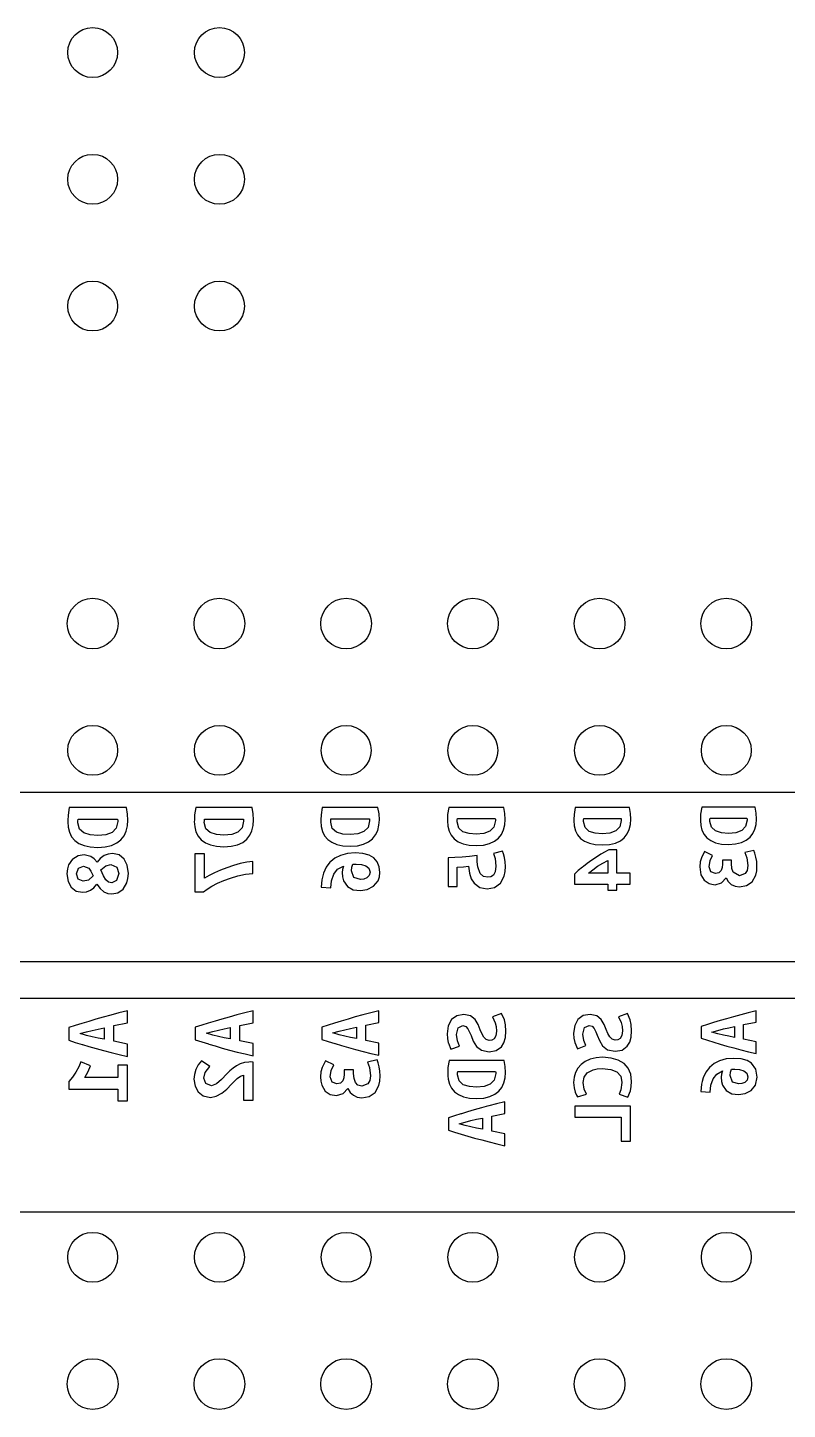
# Model space of a CAD drawing. Extents: x 49 to 111, y -108.5 to -46.5.
# Drawn here: x 66.01 to 81.23, y -74.17 to -46.48 of the extents above; entities that cross this region are included whole.
import ezdxf

# ---------------------------------------------------------------- set-up
doc = ezdxf.new("R2010")
doc.units = 0
doc.layers.add('BLACK', color=7, linetype='CONTINUOUS')

msp = doc.modelspace()

# ---------------------------------------------------------------- linework, layer by layer
at = {"layer": 'BLACK', "linetype": 'CONTINUOUS'}
for p, q in [((56.392122, -61.799056), (93.467878, -61.799056)), ((66.816021, -62.258353), (66.811417, -62.364237)), ((66.838845, -62.108094), (66.816021, -62.258353)), ((67.987656, -62.108094), (66.838845, -62.108094)), ((68.009529, -62.23648), (67.987656, -62.108094)), ((68.016186, -62.359159), (68.009529, -62.23648)), ((69.352711, -62.254823), (69.348175, -62.359159)), ((69.375217, -62.106661), (69.352711, -62.254823)), ((70.507998, -62.106661), (69.375217, -62.106661)), ((70.529566, -62.233255), (70.507998, -62.106661)), ((70.53613, -62.354222), (70.529566, -62.233255)), ((71.888947, -62.25139), (71.884476, -62.354222)), ((71.911143, -62.105267), (71.888947, -62.25139)), ((73.028335, -62.105267), (71.911143, -62.105267)), ((73.049606, -62.230119), (73.028335, -62.105267)), ((73.05608, -62.349422), (73.049606, -62.230119)), ((74.424746, -62.248051), (74.420338, -62.349422)), ((74.44664, -62.103912), (74.424746, -62.248051)), ((75.548667, -62.103912), (74.44664, -62.103912)), ((75.569649, -62.227068), (75.548667, -62.103912)), ((75.576035, -62.344752), (75.569649, -62.227068)), ((76.960125, -62.244801), (76.95578, -62.344752)), ((76.981727, -62.102592), (76.960125, -62.244801)), ((78.068994, -62.102592), (76.981727, -62.102592)), ((78.089695, -62.2241), (78.068994, -62.102592)), ((78.095996, -62.340207), (78.089695, -62.2241)), ((79.495103, -62.241637), (79.490817, -62.340207)), ((79.516419, -62.101307), (79.495103, -62.241637)), ((80.589317, -62.101307), (79.516419, -62.101307)), ((80.609745, -62.221209), (80.589317, -62.101307)), ((80.615962, -62.335782), (80.609745, -62.221209)), ((66.811417, -62.364237), (66.810315, -62.389591)), ((66.810315, -62.389591), (66.818874, -62.50062)), ((66.818874, -62.50062), (66.844551, -62.601664)), ((67.013829, -62.410513), (67.01478, -62.376277)), ((67.047115, -62.537947), (67.013829, -62.410513)), ((67.01478, -62.376277), (67.019536, -62.342041)), ((67.019536, -62.342041), (67.810769, -62.342041)), ((67.135558, -62.615929), (67.047115, -62.537947)), ((67.782239, -62.517976), (67.698551, -62.605468)), ((67.812671, -62.383885), (67.782239, -62.517976)), ((67.810769, -62.342041), (67.812671, -62.362963)), ((67.812671, -62.362963), (67.812671, -62.383885)), ((67.939868, -62.671801), (67.982901, -62.57884)), ((67.982901, -62.57884), (68.007865, -62.473992)), ((68.007865, -62.473992), (68.016186, -62.359159)), ((69.348175, -62.359159), (69.347085, -62.38423)), ((69.347085, -62.38423), (69.355525, -62.49371)), ((69.355525, -62.49371), (69.380843, -62.593344)), ((69.54776, -62.40486), (69.548698, -62.371102)), ((69.58058, -62.530516), (69.54776, -62.40486)), ((69.548698, -62.371102), (69.553386, -62.337343)), ((69.553386, -62.337343), (70.33358, -62.337343)), ((69.66779, -62.60741), (69.58058, -62.530516)), ((70.305448, -62.510824), (70.222927, -62.597095)), ((70.335455, -62.378604), (70.305448, -62.510824)), ((70.33358, -62.337343), (70.335455, -62.357973)), ((70.335455, -62.357973), (70.335455, -62.378604)), ((70.460877, -62.662502), (70.503309, -62.570839)), ((70.503309, -62.570839), (70.527925, -62.467454)), ((70.527925, -62.467454), (70.53613, -62.354222)), ((71.884476, -62.354222), (71.883398, -62.379016)), ((71.883398, -62.379016), (71.891721, -62.48699)), ((71.891721, -62.48699), (71.916692, -62.585253)), ((71.916692, -62.585253), (71.959465, -62.671493)), ((72.081311, -62.399363), (72.082236, -62.366069)), ((72.11368, -62.52329), (72.081311, -62.399363)), ((72.082236, -62.366069), (72.08686, -62.332775)), ((72.08686, -62.332775), (72.856317, -62.332775)), ((72.199689, -62.599126), (72.11368, -62.52329)), ((72.828572, -62.503868), (72.747187, -62.588952)), ((72.858166, -62.373467), (72.828572, -62.503868)), ((72.856317, -62.332775), (72.858166, -62.353121)), ((72.858166, -62.353121), (72.858166, -62.373467)), ((72.981862, -62.653459), (73.023711, -62.563057)), ((73.023711, -62.563057), (73.047987, -62.461095)), ((73.047987, -62.461095), (73.05608, -62.349422)), ((74.420338, -62.349422), (74.419272, -62.373945)), ((74.419272, -62.373945), (74.427482, -62.480453)), ((74.427482, -62.480453), (74.452114, -62.577382)), ((74.452114, -62.577382), (74.494306, -62.662451)), ((74.614499, -62.394015), (74.615411, -62.361173)), ((74.646428, -62.516259), (74.614499, -62.394015)), ((74.615411, -62.361173), (74.619972, -62.328331)), ((74.619972, -62.328331), (75.378984, -62.328331)), ((74.73127, -62.591066), (74.646428, -62.516259)), ((75.271336, -62.581031), (75.150003, -62.626644)), ((75.351616, -62.497102), (75.271336, -62.581031)), ((75.380808, -62.368471), (75.351616, -62.497102)), ((75.378984, -62.328331), (75.380808, -62.348401)), ((75.380808, -62.348401), (75.380808, -62.368471)), ((75.502825, -62.644662), (75.544105, -62.555487)), ((75.544105, -62.555487), (75.568053, -62.454909)), ((75.568053, -62.454909), (75.576035, -62.344752)), ((76.95578, -62.344752), (76.954725, -62.369008)), ((76.954725, -62.369008), (76.962826, -62.47409)), ((76.962826, -62.47409), (76.987127, -62.569721)), ((76.987127, -62.569721), (77.028755, -62.653651)), ((77.147337, -62.38881), (77.148237, -62.356408)), ((77.178839, -62.509417), (77.147337, -62.38881)), ((77.148237, -62.356408), (77.152737, -62.324006)), ((77.152737, -62.324006), (77.901584, -62.324006)), ((77.262544, -62.583222), (77.178839, -62.509417)), ((77.383152, -62.621024), (77.262544, -62.583222)), ((77.795377, -62.573321), (77.67567, -62.618324)), ((77.874582, -62.490516), (77.795377, -62.573321)), ((77.903384, -62.363608), (77.874582, -62.490516)), ((77.901584, -62.324006), (77.903384, -62.343807)), ((77.903384, -62.343807), (77.903384, -62.363608)), ((78.023766, -62.6361), (78.064494, -62.54812)), ((78.064494, -62.54812), (78.08812, -62.448888)), ((78.08812, -62.448888), (78.095996, -62.340207)), ((79.490817, -62.340207), (79.489774, -62.364203)), ((79.489774, -62.364203), (79.497767, -62.467896)), ((79.497767, -62.467896), (79.521748, -62.562263)), ((79.521748, -62.562263), (79.562825, -62.645084)), ((79.67984, -62.383742), (79.680728, -62.351769)), ((79.710926, -62.502756), (79.67984, -62.383742)), ((79.680728, -62.351769), (79.685169, -62.319795)), ((79.685169, -62.319795), (80.424119, -62.319795)), ((79.793525, -62.575585), (79.710926, -62.502756)), ((79.912538, -62.612888), (79.793525, -62.575585)), ((80.319316, -62.565815), (80.201191, -62.610223)), ((80.397474, -62.484105), (80.319316, -62.565815)), ((80.425895, -62.358874), (80.397474, -62.484105)), ((80.424119, -62.319795), (80.425895, -62.339334)), ((80.425895, -62.339334), (80.425895, -62.358874)), ((80.544687, -62.627765), (80.584876, -62.540947)), ((80.584876, -62.540947), (80.60819, -62.443027)), ((80.60819, -62.443027), (80.615962, -62.335782)), ((66.844551, -62.601664), (66.888535, -62.690345)), ((66.888535, -62.690345), (66.952014, -62.764286)), ((66.952014, -62.764286), (67.035227, -62.823486)), ((67.035227, -62.823486), (67.138411, -62.867945)), ((67.262992, -62.655872), (67.135558, -62.615929)), ((67.411348, -62.667284), (67.262992, -62.655872)), ((67.572068, -62.653019), (67.411348, -62.667284)), ((67.698551, -62.605468), (67.572068, -62.653019)), ((67.689992, -62.864141), (67.794365, -62.815402)), ((67.794365, -62.815402), (67.87734, -62.750972)), ((67.87734, -62.750972), (67.939868, -62.671801)), ((69.380843, -62.593344), (69.424214, -62.680788)), ((69.424214, -62.680788), (69.486807, -62.753697)), ((69.486807, -62.753697), (69.568859, -62.81207)), ((69.568859, -62.81207), (69.670603, -62.855909)), ((69.793446, -62.646795), (69.66779, -62.60741)), ((69.670603, -62.855909), (69.79368, -62.883338)), ((69.939732, -62.658048), (69.793446, -62.646795)), ((70.098209, -62.643982), (69.939732, -62.658048)), ((70.089066, -62.8824), (70.214488, -62.852158)), ((70.222927, -62.597095), (70.098209, -62.643982)), ((70.214488, -62.852158), (70.317404, -62.8041)), ((70.317404, -62.8041), (70.399221, -62.740568)), ((70.399221, -62.740568), (70.460877, -62.662502)), ((71.959465, -62.671493), (72.021197, -62.743399)), ((72.021197, -62.743399), (72.10212, -62.800969)), ((72.10212, -62.800969), (72.202463, -62.844205)), ((72.323616, -62.637968), (72.199689, -62.599126)), ((72.202463, -62.844205), (72.323847, -62.871256)), ((72.467889, -62.649066), (72.323616, -62.637968)), ((72.624185, -62.635194), (72.467889, -62.649066)), ((72.615168, -62.870331), (72.738864, -62.840506)), ((72.747187, -62.588952), (72.624185, -62.635194)), ((72.738864, -62.840506), (72.840364, -62.793108)), ((72.840364, -62.793108), (72.921055, -62.730451)), ((72.921055, -62.730451), (72.981862, -62.653459)), ((74.494306, -62.662451), (74.555201, -62.73338)), ((74.555201, -62.73338), (74.635025, -62.790169)), ((74.635025, -62.790169), (74.734006, -62.832818)), ((74.853514, -62.629381), (74.73127, -62.591066)), ((74.734006, -62.832818), (74.853742, -62.859502)), ((74.995829, -62.640328), (74.853514, -62.629381)), ((74.853742, -62.859502), (74.995829, -62.868397)), ((75.150003, -62.626644), (74.995829, -62.640328)), ((74.995829, -62.868397), (75.141109, -62.85859)), ((75.141109, -62.85859), (75.263125, -62.829169)), ((75.263125, -62.829169), (75.363247, -62.782415)), ((75.363247, -62.782415), (75.442843, -62.720609)), ((75.442843, -62.720609), (75.502825, -62.644662)), ((77.028755, -62.653651), (77.088833, -62.72363)), ((77.088833, -62.72363), (77.167588, -62.779659)), ((77.167588, -62.779659), (77.265244, -62.821737)), ((77.265244, -62.821737), (77.383377, -62.848063)), ((77.52356, -62.631825), (77.383152, -62.621024)), ((77.383377, -62.848063), (77.52356, -62.856839)), ((77.67567, -62.618324), (77.52356, -62.631825)), ((77.52356, -62.856839), (77.666894, -62.847163)), ((77.666894, -62.847163), (77.787277, -62.818136)), ((77.787277, -62.818136), (77.886058, -62.772008)), ((77.886058, -62.772008), (77.964588, -62.71103)), ((77.964588, -62.71103), (78.023766, -62.6361)), ((79.562825, -62.645084), (79.62211, -62.714138)), ((79.62211, -62.714138), (79.699824, -62.769426)), ((79.699824, -62.769426), (79.796189, -62.810948)), ((79.796189, -62.810948), (79.91276, -62.836926)), ((80.051091, -62.623546), (79.912538, -62.612888)), ((79.91276, -62.836926), (80.051091, -62.845586)), ((80.201191, -62.610223), (80.051091, -62.623546)), ((80.051091, -62.845586), (80.192531, -62.836038)), ((80.192531, -62.836038), (80.311323, -62.807395)), ((80.311323, -62.807395), (80.408798, -62.761877)), ((80.408798, -62.761877), (80.48629, -62.701704)), ((80.48629, -62.701704), (80.544687, -62.627765)), ((66.914448, -63.137889), (66.909219, -63.140883)), ((67.020487, -63.077166), (66.914448, -63.137889)), ((67.139362, -63.057195), (67.020487, -63.077166)), ((67.138411, -62.867945), (67.26323, -62.895762)), ((67.276306, -63.087627), (67.139362, -63.057195)), ((67.26323, -62.895762), (67.411348, -62.905034)), ((67.339072, -63.131373), (67.276306, -63.087627)), ((67.398034, -63.201747), (67.339072, -63.131373)), ((67.463416, -63.12424), (67.398034, -63.201747)), ((67.411348, -62.905034), (67.562796, -62.894811)), ((67.537832, -63.070509), (67.463416, -63.12424)), ((67.61938, -63.039126), (67.537832, -63.070509)), ((67.562796, -62.894811), (67.689992, -62.864141)), ((67.706159, -63.028664), (67.61938, -63.039126)), ((67.840251, -63.057195), (67.706159, -63.028664)), ((67.941057, -63.13803), (67.840251, -63.057195)), ((68.003823, -63.263562), (67.941057, -63.13803)), ((69.551511, -63.035016), (69.360213, -63.035016)), ((69.360213, -63.035016), (69.360213, -63.426183)), ((69.551511, -63.522637), (69.551511, -63.035016)), ((69.79368, -62.883338), (69.939732, -62.892481)), ((69.939732, -62.892481), (70.089066, -62.8824)), ((72.161771, -63.123734), (72.080742, -63.19068)), ((72.279224, -63.064314), (72.161771, -63.123734)), ((72.416561, -63.027552), (72.279224, -63.064314)), ((72.323847, -62.871256), (72.467889, -62.880273)), ((72.573319, -63.015298), (72.416561, -63.027552)), ((72.467889, -62.880273), (72.615168, -62.870331)), ((72.727355, -63.026499), (72.573319, -63.015298)), ((72.85159, -63.060101), (72.727355, -63.026499)), ((72.946025, -63.116104), (72.85159, -63.060101)), ((73.012304, -63.193482), (72.946025, -63.116104)), ((74.571394, -63.107869), (74.432044, -63.114711)), ((74.432044, -63.114711), (74.432044, -63.409275)), ((74.715761, -63.09829), (74.571394, -63.107869)), ((74.864233, -63.085518), (74.715761, -63.09829)), ((75.015899, -63.069097), (74.864233, -63.085518)), ((75.019776, -63.194535), (75.015899, -63.069097)), ((75.526772, -62.981519), (75.340668, -63.027133)), ((75.340668, -63.027133), (75.377159, -63.129307)), ((75.377159, -63.129307), (75.39358, -63.284394)), ((75.546842, -63.033518), (75.526772, -62.981519)), ((75.566, -63.109237), (75.546842, -63.033518)), ((75.579684, -63.196815), (75.566, -63.109237)), ((77.407228, -63.098954), (77.314747, -63.161058)), ((77.497459, -63.04225), (77.407228, -63.098954)), ((77.581839, -62.993197), (77.497459, -63.04225)), ((77.631826, -62.967078), (77.581839, -62.993197)), ((77.656769, -62.954045), (77.631826, -62.967078)), ((77.818779, -62.954045), (77.656769, -62.954045)), ((77.818779, -63.418474), (77.818779, -62.954045)), ((79.510202, -63.112922), (79.485555, -63.197076)), ((79.575037, -62.985915), (79.510202, -63.112922)), ((79.734906, -63.064074), (79.575037, -62.985915)), ((79.684281, -63.169765), (79.734906, -63.064074)), ((80.564448, -62.966376), (80.381487, -63.009008)), ((80.381487, -63.009008), (80.41879, -63.114699)), ((80.41879, -63.114699), (80.43833, -63.270127)), ((80.583988, -63.021442), (80.564448, -62.966376)), ((80.603528, -63.098712), (80.583988, -63.021442)), ((80.618626, -63.185752), (80.603528, -63.098712)), ((66.803182, -63.33774), (66.795099, -63.435694)), ((66.827433, -63.256905), (66.803182, -63.33774)), ((66.909219, -63.140883), (66.827433, -63.256905)), ((66.989103, -63.431889), (67.02334, -63.324426)), ((67.02334, -63.324426), (67.124146, -63.277827)), ((67.124146, -63.277827), (67.23256, -63.321573)), ((67.23256, -63.321573), (67.275355, -63.381962)), ((67.275355, -63.381962), (67.320052, -63.475636)), ((67.476017, -63.357711), (67.57397, -63.275925)), ((67.52642, -63.475636), (67.476017, -63.357711)), ((67.57397, -63.275925), (67.677629, -63.247395)), ((67.677629, -63.247395), (67.7927, -63.301602)), ((67.7927, -63.301602), (67.831692, -63.429987)), ((68.025696, -63.426183), (68.003823, -63.263562)), ((69.753123, -63.415736), (69.644112, -63.470593)), ((69.873856, -63.361582), (69.753123, -63.415736)), ((70.001622, -63.311647), (69.873856, -63.361582)), ((70.133608, -63.26734), (70.001622, -63.311647)), ((70.267001, -63.230065), (70.133608, -63.26734)), ((70.39758, -63.203339), (70.267001, -63.230065)), ((70.521126, -63.19068), (70.39758, -63.203339)), ((70.521126, -63.425113), (70.521126, -63.19068)), ((71.988366, -63.303844), (71.933339, -63.422222)), ((72.064664, -63.203963), (71.988366, -63.303844)), ((72.080742, -63.19068), (72.064664, -63.203963)), ((72.141425, -63.444418), (72.220035, -63.341762)), ((72.220035, -63.341762), (72.340263, -63.277949)), ((72.317142, -63.346387), (72.308819, -63.405576)), ((72.308819, -63.405576), (72.316217, -63.497827)), ((72.340263, -63.277949), (72.317142, -63.346387)), ((72.497484, -63.375981), (72.504882, -63.303844)), ((72.54465, -63.511006), (72.497484, -63.375981)), ((72.504882, -63.303844), (72.525228, -63.242806)), ((72.525228, -63.242806), (72.558522, -63.240031)), ((72.558522, -63.240031), (72.593666, -63.239106)), ((72.593666, -63.239106), (72.696322, -63.246505)), ((72.696322, -63.246505), (72.78418, -63.2724)), ((72.78418, -63.2724), (72.846144, -63.323266)), ((72.846144, -63.323266), (72.869264, -63.403726)), ((72.869264, -63.403726), (72.850768, -63.470313)), ((73.052072, -63.291205), (73.012304, -63.193482)), ((73.065328, -63.409275), (73.052072, -63.291205)), ((73.056311, -63.497133), (73.065328, -63.409275)), ((74.432044, -63.409275), (74.432044, -63.691268)), ((74.618148, -63.302639), (74.740392, -63.293516)), ((74.618148, -63.691268), (74.618148, -63.302639)), ((74.740392, -63.293516), (74.844392, -63.284394)), ((74.844392, -63.284394), (74.863042, -63.422451)), ((75.031408, -63.293516), (75.019776, -63.194535)), ((75.075197, -63.425796), (75.031408, -63.293516)), ((75.378984, -63.392954), (75.341581, -63.460463)), ((75.39358, -63.284394), (75.378984, -63.392954)), ((75.55779, -63.481445), (75.578316, -63.390674)), ((75.578316, -63.390674), (75.585158, -63.286218)), ((75.585158, -63.286218), (75.579684, -63.196815)), ((77.044056, -63.369871), (76.967326, -63.441875)), ((77.130236, -63.297866), (77.044056, -63.369871)), ((77.14543, -63.286218), (77.130236, -63.297866)), ((77.221817, -63.227662), (77.14543, -63.286218)), ((77.314747, -63.161058), (77.221817, -63.227662)), ((77.244543, -63.418474), (77.332749, -63.351869)), ((77.332749, -63.351869), (77.430855, -63.284365)), ((77.430855, -63.284365), (77.534361, -63.220461)), ((77.534361, -63.220461), (77.636967, -63.166458)), ((77.636967, -63.166458), (77.636967, -63.418474)), ((79.485555, -63.197076), (79.47734, -63.291443)), ((79.47734, -63.291443), (79.500432, -63.4522)), ((79.663853, -63.293219), (79.684281, -63.169765)), ((79.698492, -63.393581), (79.663853, -63.293219)), ((79.793525, -63.429996), (79.698492, -63.393581)), ((79.861025, -63.413121), (79.793525, -63.429996)), ((79.903657, -63.369601), (79.861025, -63.413121)), ((79.926749, -63.309206), (79.903657, -63.369601)), ((79.933854, -63.241706), (79.926749, -63.309206)), ((80.115039, -63.159995), (79.933854, -63.159995)), ((79.933854, -63.159995), (79.933854, -63.241706)), ((80.115039, -63.227495), (80.115039, -63.159995)), ((80.123699, -63.324749), (80.115039, -63.227495)), ((80.149677, -63.403351), (80.123699, -63.324749)), ((80.271355, -63.472628), (80.149677, -63.403351)), ((80.426339, -63.365382), (80.390369, -63.427331)), ((80.43833, -63.270127), (80.426339, -63.365382)), ((80.599087, -63.46197), (80.618404, -63.374486)), ((80.618404, -63.374486), (80.624843, -63.271903)), ((80.624843, -63.271903), (80.618626, -63.185752)), ((66.795099, -63.435694), (66.816021, -63.587616)), ((66.816021, -63.587616), (66.878787, -63.704827)), ((67.022389, -63.539353), (66.989103, -63.431889)), ((67.122244, -63.58405), (67.022389, -63.539353)), ((67.224001, -63.559324), (67.122244, -63.58405)), ((67.320052, -63.475636), (67.224001, -63.559324)), ((67.336457, -63.713386), (67.396132, -63.639208)), ((67.396132, -63.639208), (67.461752, -63.731693)), ((67.57397, -63.556471), (67.52642, -63.475636)), ((67.626275, -63.602119), (67.57397, -63.556471)), ((67.692845, -63.616384), (67.626275, -63.602119)), ((67.790798, -63.565981), (67.692845, -63.616384)), ((67.831692, -63.429987), (67.790798, -63.565981)), ((67.918233, -63.744769), (67.995264, -63.618286)), ((67.995264, -63.618286), (68.018088, -63.531269)), ((68.018088, -63.531269), (68.025696, -63.426183)), ((69.360213, -63.426183), (69.360213, -63.792704)), ((69.644112, -63.470593), (69.551511, -63.522637)), ((69.604493, -63.739722), (69.697797, -63.682052)), ((69.697797, -63.682052), (69.809856, -63.623678)), ((69.809856, -63.623678), (69.935981, -63.568586)), ((69.935981, -63.568586), (70.073593, -63.518417)), ((70.073593, -63.518417), (70.220114, -63.474813)), ((70.220114, -63.474813), (70.370855, -63.442227)), ((70.370855, -63.442227), (70.521126, -63.425113)), ((71.900045, -63.556785), (71.888947, -63.70522)), ((71.933339, -63.422222), (71.900045, -63.556785)), ((72.083161, -63.718167), (72.097958, -63.573894)), ((72.097958, -63.573894), (72.141425, -63.444418)), ((72.316217, -63.497827), (72.338413, -63.574819)), ((72.338413, -63.574819), (72.417948, -63.688573)), ((72.417948, -63.688573), (72.534477, -63.752386)), ((72.67875, -63.549849), (72.54465, -63.511006)), ((72.743488, -63.541525), (72.67875, -63.549849)), ((72.804526, -63.51563), (72.743488, -63.541525)), ((72.850768, -63.470313), (72.804526, -63.51563)), ((72.810075, -63.750536), (72.935852, -63.684874)), ((72.935852, -63.684874), (73.02926, -63.572045)), ((73.02926, -63.572045), (73.056311, -63.497133)), ((74.432044, -63.691268), (74.618148, -63.691268)), ((74.863042, -63.422451), (74.899533, -63.534965)), ((74.899533, -63.534965), (74.953864, -63.621935)), ((74.953864, -63.621935), (75.067899, -63.705408)), ((75.142705, -63.487831), (75.075197, -63.425796)), ((75.229371, -63.503339), (75.142705, -63.487831)), ((75.289581, -63.494217), (75.229371, -63.503339)), ((75.341581, -63.460463), (75.289581, -63.494217)), ((75.3653, -63.705864), (75.481159, -63.621935)), ((75.481159, -63.621935), (75.55779, -63.481445)), ((76.967326, -63.441875), (76.967326, -63.639887)), ((76.967326, -63.639887), (77.636967, -63.639887)), ((77.636967, -63.418474), (77.244543, -63.418474)), ((77.636967, -63.639887), (77.636967, -63.760495)), ((78.081595, -63.418474), (77.818779, -63.418474)), ((77.818779, -63.760495), (77.818779, -63.639887)), ((77.818779, -63.639887), (78.081595, -63.639887)), ((78.081595, -63.639887), (78.081595, -63.418474)), ((79.500432, -63.4522), (79.565268, -63.564996)), ((79.565268, -63.564996), (79.663853, -63.63072)), ((79.663853, -63.63072), (79.716564, -63.639887)), ((79.716564, -63.639887), (79.78642, -63.652036)), ((79.78642, -63.652036), (79.912538, -63.614733)), ((79.912538, -63.614733), (80.004907, -63.515259)), ((80.004907, -63.515259), (80.048871, -63.590975)), ((80.048871, -63.590975), (80.10971, -63.647595)), ((80.10971, -63.647595), (80.185648, -63.6829)), ((80.185648, -63.6829), (80.274908, -63.694668)), ((80.390369, -63.427331), (80.271355, -63.472628)), ((80.274908, -63.694668), (80.415237, -63.669799)), ((80.415237, -63.669799), (80.526258, -63.593417)), ((80.526258, -63.593417), (80.599087, -63.46197)), ((66.878787, -63.704827), (66.97674, -63.779719)), ((66.97674, -63.779719), (67.103224, -63.804682)), ((67.103224, -63.804682), (67.184297, -63.794697)), ((67.184297, -63.794697), (67.263943, -63.76474)), ((67.263943, -63.76474), (67.336457, -63.713386)), ((67.461752, -63.731693), (67.533077, -63.792319)), ((67.533077, -63.792319), (67.611059, -63.825842)), ((67.611059, -63.825842), (67.696649, -63.837016)), ((67.696649, -63.837016), (67.812671, -63.815143)), ((67.812671, -63.815143), (67.918233, -63.744769)), ((69.360213, -63.792704), (69.534632, -63.792704)), ((69.534632, -63.792704), (69.604493, -63.739722)), ((71.888947, -63.70522), (72.083161, -63.718167)), ((72.534477, -63.752386), (72.675051, -63.771807)), ((72.675051, -63.771807), (72.810075, -63.750536)), ((75.067899, -63.705408), (75.220248, -63.733232)), ((75.220248, -63.733232), (75.3653, -63.705864)), ((77.636967, -63.760495), (77.818779, -63.760495)), ((93.467878, -65.200944), (56.392122, -65.200944)), ((56.398787, -65.927235), (93.461213, -65.927235)), ((68.007635, -66.180591), (67.837465, -66.222554)), ((68.007635, -66.424047), (68.007635, -66.180591)), ((70.527791, -66.180352), (70.359996, -66.221729)), ((70.527791, -66.420411), (70.527791, -66.180352)), ((73.047947, -66.180119), (72.882461, -66.220928)), ((73.047947, -66.416875), (73.047947, -66.180119)), ((80.608416, -66.179459), (80.449491, -66.21865)), ((80.608416, -66.406829), (80.608416, -66.179459)), ((67.094435, -66.434033), (66.960522, -66.475045)), ((67.232033, -66.392308), (67.094435, -66.434033)), ((67.373316, -66.349869), (67.232033, -66.392308)), ((67.520306, -66.307193), (67.373316, -66.349869)), ((67.675022, -66.264754), (67.520306, -66.307193)), ((67.837465, -66.222554), (67.675022, -66.264754)), ((67.735648, -66.477303), (68.007635, -66.424047)), ((69.627333, -66.430257), (69.495289, -66.470697)), ((69.763012, -66.389114), (69.627333, -66.430257)), ((69.902323, -66.347268), (69.763012, -66.389114)), ((70.047262, -66.305187), (69.902323, -66.347268)), ((70.199819, -66.263341), (70.047262, -66.305187)), ((70.359996, -66.221729), (70.199819, -66.263341)), ((70.2596, -66.472924), (70.527791, -66.420411)), ((72.159881, -66.426586), (72.029654, -66.466469)), ((72.293692, -66.386009), (72.159881, -66.426586)), ((72.431087, -66.344739), (72.293692, -66.386009)), ((72.574031, -66.303237), (72.431087, -66.344739)), ((72.724489, -66.261967), (72.574031, -66.303237)), ((72.882461, -66.220928), (72.724489, -66.261967)), ((72.783447, -66.468666), (73.047947, -66.416875)), ((74.502568, -66.355962), (74.435516, -66.478435)), ((74.609304, -66.278647), (74.502568, -66.355962)), ((74.750706, -66.252875), (74.609304, -66.278647)), ((74.884811, -66.282068), (74.750706, -66.252875)), ((74.975126, -66.355962), (74.884811, -66.282068)), ((75.035336, -66.4554), (74.975126, -66.355962)), ((75.0773, -66.561224), (75.035336, -66.4554)), ((75.506069, -66.236454), (75.323614, -66.302138)), ((75.323614, -66.302138), (75.378351, -66.419822)), ((75.378351, -66.419822), (75.397508, -66.495768)), ((75.561718, -66.362348), (75.506069, -66.236454)), ((75.584296, -66.460418), (75.561718, -66.362348)), ((75.591823, -66.586768), (75.584296, -66.460418)), ((77.036995, -66.353384), (76.970841, -66.474217)), ((77.142301, -66.277105), (77.036995, -66.353384)), ((77.28181, -66.251678), (77.142301, -66.277105)), ((77.414118, -66.28048), (77.28181, -66.251678)), ((77.503224, -66.353384), (77.414118, -66.28048)), ((77.562627, -66.45149), (77.503224, -66.353384)), ((77.60403, -66.555897), (77.562627, -66.45149)), ((78.027056, -66.235477), (77.847045, -66.300281)), ((77.847045, -66.300281), (77.901048, -66.416388)), ((77.901048, -66.416388), (77.919949, -66.491318)), ((78.081959, -66.359685), (78.027056, -66.235477)), ((78.104236, -66.456441), (78.081959, -66.359685)), ((78.111661, -66.581098), (78.104236, -66.456441)), ((79.630496, -66.454456), (79.508873, -66.492092)), ((79.75556, -66.416154), (79.630496, -66.454456)), ((79.884065, -66.377186), (79.75556, -66.416154)), ((80.016013, -66.337552), (79.884065, -66.377186)), ((80.153289, -66.297696), (80.016013, -66.337552)), ((80.297782, -66.258062), (80.153289, -66.297696)), ((80.449491, -66.21865), (80.297782, -66.258062)), ((80.354402, -66.456566), (80.608416, -66.406829)), ((80.354402, -66.749659), (80.354402, -66.456566)), ((66.960522, -66.475045), (66.830294, -66.515343)), ((66.830294, -66.515343), (66.830294, -66.770212)), ((67.058534, -66.637072), (67.185018, -66.601885)), ((67.185018, -66.672259), (67.058534, -66.637072)), ((67.185018, -66.601885), (67.302942, -66.571453)), ((67.302942, -66.702691), (67.185018, -66.672259)), ((67.302942, -66.571453), (67.419915, -66.544825)), ((67.419915, -66.728368), (67.302942, -66.702691)), ((67.419915, -66.544825), (67.541644, -66.521049)), ((67.541644, -66.751192), (67.419915, -66.728368)), ((67.541644, -66.521049), (67.541644, -66.751192)), ((67.735648, -66.791134), (67.735648, -66.477303)), ((69.495289, -66.470697), (69.366878, -66.510434)), ((69.366878, -66.510434), (69.366878, -66.761746)), ((69.591934, -66.630463), (69.716652, -66.595767)), ((69.716652, -66.66516), (69.591934, -66.630463)), ((69.716652, -66.595767), (69.832931, -66.56576)), ((69.832931, -66.695167), (69.716652, -66.66516)), ((69.832931, -66.56576), (69.948272, -66.539503)), ((69.948272, -66.720486), (69.832931, -66.695167)), ((69.948272, -66.539503), (70.068302, -66.51606)), ((70.068302, -66.742991), (69.948272, -66.720486)), ((70.068302, -66.51606), (70.068302, -66.742991)), ((70.2596, -66.782376), (70.2596, -66.472924)), ((72.029654, -66.466469), (71.90301, -66.505659)), ((71.90301, -66.505659), (71.90301, -66.753513)), ((72.124969, -66.624037), (72.247971, -66.589818)), ((72.247971, -66.658256), (72.124969, -66.624037)), ((72.247971, -66.589818), (72.36265, -66.560224)), ((72.36265, -66.68785), (72.247971, -66.658256)), ((72.36265, -66.560224), (72.476404, -66.534329)), ((72.476404, -66.71282), (72.36265, -66.68785)), ((72.476404, -66.534329), (72.594782, -66.511208)), ((72.594782, -66.735016), (72.476404, -66.71282)), ((72.594782, -66.511208), (72.594782, -66.735016)), ((72.783447, -66.773859), (72.783447, -66.468666)), ((74.435516, -66.478435), (74.413165, -66.639679)), ((74.413165, -66.639679), (74.419095, -66.737065)), ((74.419095, -66.737065), (74.436884, -66.821222)), ((74.601093, -66.6561), (74.633479, -66.521996)), ((74.619339, -66.784731), (74.601093, -66.6561)), ((74.633479, -66.521996), (74.730636, -66.477295)), ((74.730636, -66.477295), (74.78811, -66.49554)), ((74.78811, -66.49554), (74.831899, -66.542066)), ((74.831899, -66.542066), (74.865653, -66.605925)), ((74.865653, -66.605925), (74.893021, -66.67617)), ((74.893021, -66.67617), (74.937722, -66.786556)), ((75.10923, -66.637855), (75.0773, -66.561224)), ((75.147545, -66.707188), (75.10923, -66.637855)), ((75.195896, -66.758275), (75.147545, -66.707188)), ((75.359193, -66.74003), (75.311755, -66.770135)), ((75.392035, -66.680732), (75.359193, -66.74003)), ((75.403894, -66.586768), (75.392035, -66.680732)), ((75.397508, -66.495768), (75.403894, -66.586768)), ((75.553304, -66.819093), (75.582193, -66.71479)), ((75.582193, -66.71479), (75.591823, -66.586768)), ((76.955239, -66.586768), (76.948789, -66.633302)), ((76.948789, -66.633302), (76.95464, -66.729383)), ((76.95464, -66.729383), (76.972191, -66.812413)), ((76.970841, -66.474217), (76.955239, -66.586768)), ((77.134201, -66.649503), (77.166153, -66.517195)), ((77.152202, -66.776411), (77.134201, -66.649503)), ((77.166153, -66.517195), (77.262009, -66.473092)), ((77.262009, -66.473092), (77.318712, -66.491093)), ((77.318712, -66.491093), (77.361915, -66.536996)), ((77.361915, -66.536996), (77.395217, -66.6)), ((77.395217, -66.6), (77.422219, -66.669304)), ((77.422219, -66.669304), (77.466321, -66.778211)), ((77.635532, -66.631502), (77.60403, -66.555897)), ((77.673334, -66.699906), (77.635532, -66.631502)), ((77.721037, -66.750309), (77.673334, -66.699906)), ((77.882147, -66.732308), (77.835344, -66.76201)), ((77.914549, -66.673804), (77.882147, -66.732308)), ((77.92625, -66.581098), (77.914549, -66.673804)), ((77.919949, -66.491318), (77.92625, -66.581098)), ((78.073659, -66.810313), (78.102161, -66.707406)), ((78.102161, -66.707406), (78.111661, -66.581098)), ((79.508873, -66.492092), (79.508873, -66.581098)), ((79.508873, -66.581098), (79.508873, -66.730119)), ((79.508873, -66.730119), (79.631495, -66.769143)), ((79.722032, -66.605777), (79.840157, -66.572915)), ((79.840157, -66.638639), (79.722032, -66.605777)), ((79.840157, -66.572915), (79.950289, -66.544494)), ((79.950289, -66.66706), (79.840157, -66.638639)), ((79.950289, -66.544494), (80.059533, -66.519625)), ((80.059533, -66.69104), (79.950289, -66.66706)), ((80.059533, -66.519625), (80.173217, -66.497421)), ((80.173217, -66.712356), (80.059533, -66.69104)), ((80.173217, -66.497421), (80.173217, -66.712356)), ((66.830294, -66.770212), (66.961592, -66.811997)), ((66.961592, -66.811997), (67.096812, -66.853663)), ((67.096812, -66.853663), (67.104954, -66.856094)), ((67.104954, -66.856094), (67.235956, -66.895209)), ((67.235956, -66.895209), (67.379022, -66.936638)), ((67.379022, -66.936638), (67.527081, -66.977709)), ((67.527081, -66.977709), (67.681203, -67.018186)), ((68.007635, -66.846292), (67.735648, -66.791134)), ((68.007635, -67.097357), (68.007635, -66.846292)), ((69.366878, -66.761746), (69.496344, -66.802948)), ((69.496344, -66.802948), (69.629678, -66.844032)), ((69.629678, -66.844032), (69.637248, -66.846292)), ((69.637248, -66.846292), (69.76688, -66.884999)), ((69.76688, -66.884999), (69.90795, -66.925849)), ((69.90795, -66.925849), (70.053943, -66.966347)), ((70.053943, -66.966347), (70.205914, -67.00626)), ((70.205914, -67.00626), (70.363864, -67.045586)), ((70.527791, -66.836765), (70.2596, -66.782376)), ((70.527791, -67.084326), (70.527791, -66.836765)), ((71.90301, -66.753513), (72.030694, -66.794147)), ((72.030694, -66.794147), (72.162193, -66.834666)), ((72.162193, -66.834666), (72.16922, -66.836765)), ((72.16922, -66.836765), (72.297507, -66.87507)), ((72.297507, -66.87507), (72.436636, -66.915358)), ((72.436636, -66.915358), (72.58062, -66.955299)), ((72.58062, -66.955299), (72.7305, -66.994662)), ((72.7305, -66.994662), (72.886276, -67.033447)), ((73.047947, -66.827499), (72.783447, -66.773859)), ((73.047947, -67.071654), (73.047947, -66.827499)), ((74.436884, -66.821222), (74.43943, -66.827499)), ((74.43943, -66.827499), (74.489796, -66.951677)), ((74.489796, -66.951677), (74.663128, -66.885993)), ((74.663128, -66.885993), (74.619339, -66.784731)), ((74.937722, -66.786556), (75.003406, -66.892379)), ((75.003406, -66.892379), (75.105581, -66.971747)), ((75.105581, -66.971747), (75.259755, -67.002764)), ((75.25793, -66.778345), (75.195896, -66.758275)), ((75.311755, -66.770135), (75.25793, -66.778345)), ((75.259755, -67.002764), (75.400473, -66.976993)), ((75.400473, -66.976993), (75.505157, -66.899678)), ((75.505157, -66.899678), (75.553304, -66.819093)), ((76.972191, -66.812413), (77.024394, -66.941121)), ((77.024394, -66.941121), (77.195404, -66.876317)), ((77.195404, -66.876317), (77.152202, -66.776411)), ((77.466321, -66.778211), (77.531125, -66.882617)), ((77.531125, -66.882617), (77.631932, -66.960922)), ((77.631932, -66.960922), (77.784041, -66.991524)), ((77.782241, -66.77011), (77.721037, -66.750309)), ((77.835344, -66.76201), (77.782241, -66.77011)), ((77.784041, -66.991524), (77.922875, -66.966097)), ((77.922875, -66.966097), (78.026156, -66.889818)), ((78.026156, -66.889818), (78.073659, -66.810313)), ((79.631495, -66.769143), (79.75778, -66.808055)), ((79.75778, -66.808055), (79.887729, -66.846857)), ((79.887729, -66.846857), (80.021342, -66.885547)), ((80.021342, -66.885547), (80.159617, -66.923905)), ((80.159617, -66.923905), (80.303555, -66.961707)), ((80.303555, -66.961707), (80.453154, -66.998954)), ((80.608416, -66.801172), (80.354402, -66.749659)), ((80.453154, -66.998954), (80.608416, -67.035646)), ((80.608416, -67.035646), (80.608416, -66.801172)), ((67.075653, -67.205771), (67.031906, -67.304675)), ((67.269657, -67.281851), (67.075653, -67.205771)), ((67.223058, -67.397874), (67.269657, -67.281851)), ((67.681203, -67.018186), (67.841388, -67.058069)), ((68.007635, -67.272341), (67.81363, -67.272341)), ((67.81363, -67.272341), (67.81363, -67.519602)), ((67.841388, -67.058069), (68.007635, -67.097357)), ((68.007635, -67.987495), (68.007635, -67.272341)), ((69.425955, -67.26273), (69.378131, -67.355331)), ((69.49441, -67.18185), (69.425955, -67.26273)), ((69.6557, -67.296254), (69.49441, -67.18185)), ((70.193255, -67.280312), (70.123628, -67.329074)), ((70.268977, -67.240927), (70.193255, -67.280312)), ((70.351497, -67.214905), (70.268977, -67.240927)), ((70.44152, -67.206231), (70.351497, -67.214905)), ((70.363864, -67.045586), (70.527791, -67.084326)), ((70.480904, -67.205293), (70.44152, -67.206231)), ((70.527791, -67.209982), (70.480904, -67.205293)), ((70.527791, -67.96767), (70.527791, -67.209982)), ((71.978846, -67.184483), (71.911334, -67.316733)), ((72.145315, -67.265868), (71.978846, -67.184483)), ((72.0926, -67.375922), (72.145315, -67.265868)), ((73.009105, -67.164136), (72.81859, -67.208528)), ((72.81859, -67.208528), (72.857433, -67.318583)), ((72.886276, -67.033447), (73.047947, -67.071654)), ((73.029451, -67.221476), (73.009105, -67.164136)), ((73.049797, -67.301936), (73.029451, -67.221476)), ((74.453305, -67.174272), (74.43141, -67.318411)), ((75.555332, -67.174272), (74.453305, -67.174272)), ((75.576314, -67.297429), (75.555332, -67.174272)), ((77.100899, -67.25524), (77.035195, -67.329045)), ((77.183929, -67.195162), (77.100899, -67.25524)), ((77.28361, -67.149934), (77.183929, -67.195162)), ((77.399267, -67.121582), (77.28361, -67.149934)), ((77.530225, -67.112131), (77.399267, -67.121582)), ((77.702036, -67.125932), (77.530225, -67.112131)), ((77.845445, -67.167335), (77.702036, -67.125932)), ((77.960452, -67.236339), (77.845445, -67.167335)), ((78.044457, -67.331545), (77.960452, -67.236339)), ((79.763775, -67.237481), (79.670518, -67.314529)), ((79.876572, -67.180417), (79.763775, -67.237481)), ((80.008463, -67.145112), (79.876572, -67.180417)), ((80.159007, -67.133344), (80.008463, -67.145112)), ((80.306935, -67.144101), (80.159007, -67.133344)), ((80.426244, -67.176371), (80.306935, -67.144101)), ((80.516936, -67.230154), (80.426244, -67.176371)), ((80.602865, -67.348945), (80.516936, -67.230154)), ((66.904472, -67.511994), (66.830294, -67.59378)), ((66.972944, -67.411188), (66.904472, -67.511994)), ((67.031906, -67.304675), (66.972944, -67.411188)), ((67.155537, -67.519602), (67.223058, -67.397874)), ((67.81363, -67.519602), (67.155537, -67.519602)), ((69.349999, -67.453558), (69.340622, -67.551317)), ((69.340622, -67.551317), (69.361252, -67.688226)), ((69.378131, -67.355331), (69.349999, -67.453558)), ((69.541296, -67.528811), (69.567553, -67.414408)), ((69.579743, -67.637588), (69.541296, -67.528811)), ((69.567553, -67.414408), (69.6557, -67.296254)), ((69.890133, -67.557881), (69.788858, -67.646028)), ((69.999848, -67.443478), (69.890133, -67.557881)), ((70.059394, -67.3844), (69.999848, -67.443478)), ((70.123628, -67.329074), (70.059394, -67.3844)), ((70.144258, -67.596328), (70.208024, -67.536313)), ((70.208024, -67.536313), (70.274603, -67.488489)), ((70.274603, -67.488489), (70.336494, -67.468796)), ((70.336494, -67.468796), (70.336494, -67.96767)), ((71.88567, -67.404361), (71.877115, -67.502624)), ((71.877115, -67.502624), (71.883126, -67.592563)), ((71.911334, -67.316733), (71.88567, -67.404361)), ((72.071329, -67.504473), (72.0926, -67.375922)), ((72.107397, -67.608979), (72.071329, -67.504473)), ((72.345078, -67.52112), (72.321033, -67.584008)), ((72.352477, -67.450833), (72.345078, -67.52112)), ((72.541142, -67.365749), (72.352477, -67.365749)), ((72.352477, -67.365749), (72.352477, -67.450833)), ((72.541142, -67.436036), (72.541142, -67.365749)), ((72.550159, -67.537305), (72.541142, -67.436036)), ((72.57721, -67.619152), (72.550159, -67.537305)), ((72.857433, -67.318583), (72.877779, -67.480428)), ((72.877779, -67.480428), (72.865294, -67.579615)), ((73.065519, -67.392569), (73.049797, -67.301936)), ((73.065288, -67.589095), (73.071993, -67.482277)), ((73.071993, -67.482277), (73.065519, -67.392569)), ((74.43141, -67.318411), (74.425937, -67.444305)), ((74.425937, -67.444305), (74.428864, -67.482277)), ((74.428864, -67.482277), (74.434147, -67.550813)), ((74.434147, -67.550813), (74.458779, -67.647742)), ((74.621163, -67.464375), (74.622076, -67.431533)), ((74.653093, -67.58662), (74.621163, -67.464375)), ((74.622076, -67.431533), (74.626637, -67.398691)), ((74.626637, -67.398691), (75.385649, -67.398691)), ((75.358281, -67.567462), (75.278001, -67.651391)), ((75.387473, -67.438831), (75.358281, -67.567462)), ((75.385649, -67.398691), (75.387473, -67.418761)), ((75.387473, -67.418761), (75.387473, -67.438831)), ((75.55077, -67.625847), (75.574718, -67.525269)), ((75.574718, -67.525269), (75.5827, -67.415112)), ((75.5827, -67.415112), (75.576314, -67.297429)), ((76.958465, -67.512431), (76.948789, -67.617963)), ((76.987492, -67.41545), (76.958465, -67.512431)), ((76.987678, -67.415112), (76.987492, -67.41545)), ((77.035195, -67.329045), (76.987678, -67.415112)), ((77.141401, -67.614363), (77.160302, -67.512656)), ((77.160302, -67.512656), (77.223306, -67.424451)), ((77.223306, -67.424451), (77.341213, -67.361447)), ((77.341213, -67.361447), (77.424019, -67.343221)), ((77.424019, -67.343221), (77.524825, -67.337145)), ((77.524825, -67.337145), (77.69336, -67.353571)), ((77.69336, -67.353571), (77.817343, -67.402849)), ((77.817343, -67.402849), (77.893623, -67.48948)), ((77.893623, -67.48948), (77.919049, -67.617963)), ((78.09486, -67.451552), (78.044457, -67.331545)), ((78.111661, -67.596361), (78.09486, -67.451552)), ((79.544399, -67.524135), (79.526529, -67.596361)), ((79.597245, -67.41045), (79.544399, -67.524135)), ((79.670518, -67.314529), (79.597245, -67.41045)), ((79.702492, -67.669793), (79.744236, -67.545451)), ((79.744236, -67.545451), (79.819729, -67.446865)), ((79.819729, -67.446865), (79.93519, -67.385582)), ((79.912986, -67.451306), (79.904993, -67.508148)), ((79.904993, -67.508148), (79.912098, -67.596742)), ((79.93519, -67.385582), (79.912986, -67.451306)), ((80.086178, -67.479727), (80.093283, -67.41045)), ((80.131474, -67.609398), (80.086178, -67.479727)), ((80.093283, -67.41045), (80.112822, -67.351832)), ((80.112822, -67.351832), (80.144796, -67.349167)), ((80.144796, -67.349167), (80.178546, -67.348279)), ((80.178546, -67.348279), (80.277132, -67.355384)), ((80.277132, -67.355384), (80.361507, -67.380253)), ((80.361507, -67.380253), (80.421014, -67.429102)), ((80.425455, -67.570319), (80.381047, -67.613839)), ((80.421014, -67.429102), (80.443218, -67.506372)), ((80.443218, -67.506372), (80.425455, -67.570319)), ((80.59687, -67.668017), (80.631508, -67.511701)), ((80.631508, -67.511701), (80.602865, -67.348945)), ((66.830294, -67.59378), (66.830294, -67.610452)), ((66.830294, -67.610452), (66.830294, -67.753549)), ((66.830294, -67.753549), (67.81363, -67.753549)), ((67.81363, -67.753549), (67.81363, -67.987495)), ((69.361252, -67.688226), (69.423142, -67.804505)), ((69.423142, -67.804505), (69.52723, -67.88515)), ((69.689458, -67.680724), (69.579743, -67.637588)), ((69.788858, -67.646028), (69.689458, -67.680724)), ((69.78792, -67.892651), (69.895759, -67.832637)), ((69.895759, -67.832637), (69.997034, -67.748241)), ((69.997034, -67.748241), (70.090808, -67.652592)), ((70.090808, -67.652592), (70.144258, -67.596328)), ((71.883126, -67.592563), (71.901161, -67.670017)), ((71.901161, -67.670017), (71.968673, -67.787471)), ((71.968673, -67.787471), (72.071329, -67.855908)), ((72.206354, -67.646897), (72.107397, -67.608979)), ((72.198955, -67.878104), (72.330281, -67.839261)), ((72.276641, -67.629325), (72.206354, -67.646897)), ((72.321033, -67.584008), (72.276641, -67.629325)), ((72.330281, -67.839261), (72.426463, -67.73568)), ((72.426463, -67.73568), (72.472242, -67.814522)), ((72.472242, -67.814522), (72.535593, -67.87348)), ((72.626919, -67.673254), (72.57721, -67.619152)), ((72.703911, -67.691288), (72.626919, -67.673254)), ((72.827838, -67.644122), (72.703911, -67.691288)), ((72.865294, -67.579615), (72.827838, -67.644122)), ((72.853733, -67.8966), (72.969337, -67.817065)), ((72.969337, -67.817065), (73.045173, -67.68019)), ((73.045173, -67.68019), (73.065288, -67.589095)), ((74.458779, -67.647742), (74.500971, -67.732812)), ((74.500971, -67.732812), (74.561866, -67.803741)), ((74.561866, -67.803741), (74.64169, -67.86053)), ((74.737934, -67.661426), (74.653093, -67.58662)), ((74.860179, -67.699742), (74.737934, -67.661426)), ((75.002494, -67.710689), (74.860179, -67.699742)), ((75.156668, -67.697005), (75.002494, -67.710689)), ((75.278001, -67.651391), (75.156668, -67.697005)), ((75.369912, -67.852776), (75.449508, -67.790969)), ((75.449508, -67.790969), (75.50949, -67.715022)), ((75.50949, -67.715022), (75.55077, -67.625847)), ((76.948789, -67.617963), (76.95869, -67.725069)), ((76.95869, -67.725069), (76.981191, -67.808775)), ((76.981191, -67.808775), (77.008193, -67.869078)), ((77.160302, -67.748471), (77.141401, -67.614363)), ((77.206205, -67.848377), (77.160302, -67.748471)), ((77.899248, -67.761072), (77.859646, -67.851977)), ((77.919049, -67.617963), (77.899248, -67.761072)), ((78.034256, -67.907781), (78.08736, -67.780873)), ((78.08736, -67.780873), (78.105586, -67.694693)), ((78.105586, -67.694693), (78.111661, -67.596361)), ((79.512426, -67.653362), (79.501768, -67.795912)), ((79.501768, -67.795912), (79.688281, -67.808346)), ((79.526529, -67.596361), (79.512426, -67.653362)), ((79.688281, -67.808346), (79.702492, -67.669793)), ((79.912098, -67.596742), (79.933414, -67.670681)), ((79.933414, -67.670681), (80.009796, -67.779925)), ((80.009796, -67.779925), (80.121704, -67.841208)), ((80.121704, -67.841208), (80.256704, -67.85986)), ((80.260257, -67.646701), (80.131474, -67.609398)), ((80.256704, -67.85986), (80.386376, -67.839432)), ((80.322428, -67.638708), (80.260257, -67.646701)), ((80.381047, -67.613839), (80.322428, -67.638708)), ((80.386376, -67.839432), (80.507166, -67.776373)), ((80.507166, -67.776373), (80.59687, -67.668017)), ((67.81363, -67.987495), (68.007635, -67.987495)), ((69.52723, -67.88515), (69.672579, -67.915157)), ((69.672579, -67.915157), (69.78792, -67.892651)), ((70.336494, -67.96767), (70.527791, -67.96767)), ((72.071329, -67.855908), (72.198955, -67.878104)), ((72.535593, -67.87348), (72.614665, -67.910241)), ((72.614665, -67.910241), (72.707611, -67.922495)), ((72.707611, -67.922495), (72.853733, -67.8966)), ((74.64169, -67.86053), (74.740671, -67.903179)), ((74.740671, -67.903179), (74.860407, -67.929863)), ((74.860407, -67.929863), (75.002494, -67.938757)), ((75.002494, -67.938757), (75.147773, -67.92895)), ((75.197388, -68.099344), (75.10062, -68.125887)), ((75.147773, -67.92895), (75.26979, -67.89953)), ((75.249036, -68.085177), (75.197388, -68.099344)), ((75.404864, -68.044695), (75.249036, -68.085177)), ((75.26979, -67.89953), (75.369912, -67.852776)), ((75.568104, -68.004441), (75.404864, -68.044695)), ((75.568104, -68.237983), (75.568104, -68.004441)), ((78.08826, -68.091392), (76.973991, -68.091392)), ((76.973991, -68.091392), (76.973991, -68.314606)), ((77.008193, -67.869078), (77.029794, -67.905981)), ((77.029794, -67.905981), (77.206205, -67.848377)), ((77.859646, -67.851977), (78.034256, -67.907781)), ((78.08826, -68.791636), (78.08826, -68.091392)), ((74.563633, -68.286904), (74.438709, -68.325561)), ((74.438709, -68.325561), (74.438709, -68.570051)), ((74.692093, -68.247562), (74.563633, -68.286904)), ((74.703206, -68.244192), (74.692093, -68.247562)), ((74.824087, -68.207536), (74.703206, -68.244192)), ((74.778987, -68.408578), (74.892109, -68.379386)), ((74.959617, -68.166826), (74.824087, -68.207536)), ((74.892109, -68.379386), (75.004318, -68.353842)), ((75.10062, -68.125887), (74.959617, -68.166826)), ((75.004318, -68.353842), (75.121089, -68.331035)), ((75.121089, -68.331035), (75.121089, -68.551805)), ((75.307193, -68.28907), (75.568104, -68.237983)), ((75.307193, -68.590121), (75.307193, -68.28907)), ((76.973991, -68.314606), (77.904648, -68.314606)), ((77.904648, -68.314606), (77.904648, -68.643033)), ((74.438709, -68.570051), (74.564659, -68.610134)), ((74.564659, -68.610134), (74.694373, -68.650103)), ((74.657654, -68.442332), (74.778987, -68.408578)), ((74.778987, -68.476087), (74.657654, -68.442332)), ((74.694373, -68.650103), (74.82785, -68.689958)), ((74.892109, -68.505279), (74.778987, -68.476087)), ((75.004318, -68.529911), (74.892109, -68.505279)), ((75.121089, -68.551805), (75.004318, -68.529911)), ((75.568104, -68.643033), (75.307193, -68.590121)), ((75.568104, -68.883873), (75.568104, -68.643033)), ((77.904648, -68.643033), (77.904648, -68.791636)), ((74.82785, -68.689958), (74.965091, -68.729699)), ((74.965091, -68.729699), (75.10712, -68.769097)), ((75.10712, -68.769097), (75.254966, -68.807926)), ((75.254966, -68.807926), (75.408627, -68.846185)), ((75.408627, -68.846185), (75.568104, -68.883873)), ((77.904648, -68.791636), (78.08826, -68.791636)), ((93.461213, -70.216765), (56.398787, -70.216765))]:
    msp.add_line(p, q, dxfattribs=at)
at = {"layer": 'BLACK'}
for centre, radius in [((67.31, -46.975), 0.5), ((69.85, -46.975), 0.5), ((67.31, -49.515), 0.5), ((69.85, -49.515), 0.5), ((67.31, -52.055), 0.5), ((69.85, -52.055), 0.5), ((67.31, -58.42), 0.508), ((69.85, -58.42), 0.508), ((72.39, -58.42), 0.508), ((74.93, -58.42), 0.508), ((77.47, -58.42), 0.508), ((80.01, -58.42), 0.508), ((67.31, -60.96), 0.5), ((69.85, -60.96), 0.5), ((72.39, -60.96), 0.5), ((74.93, -60.96), 0.5), ((77.47, -60.96), 0.5), ((80.01, -60.96), 0.5), ((67.31, -71.12), 0.5), ((69.85, -71.12), 0.5), ((72.39, -71.12), 0.5), ((74.93, -71.12), 0.5), ((77.47, -71.12), 0.5), ((80.01, -71.12), 0.5), ((67.31, -73.66), 0.508), ((69.85, -73.66), 0.508), ((72.39, -73.66), 0.508), ((74.93, -73.66), 0.508), ((77.47, -73.66), 0.508), ((80.01, -73.66), 0.508)]:
    msp.add_circle(centre, radius, dxfattribs=at)

doc.saveas('drawing.dxf')
